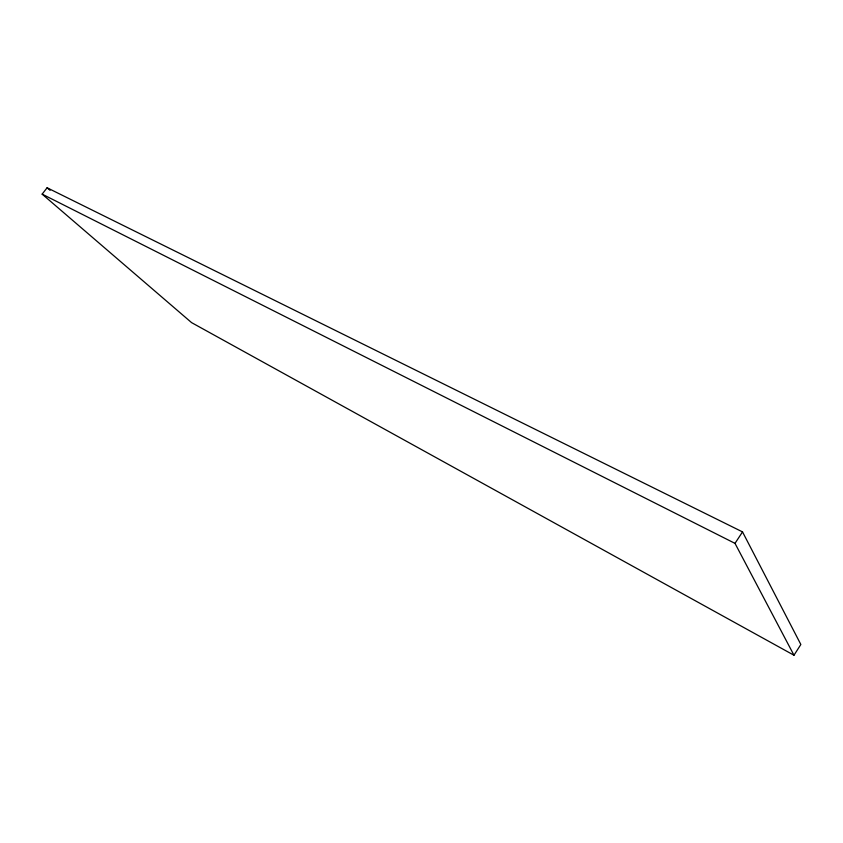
<?xml version="1.0" encoding="UTF-8"?>
<svg xmlns="http://www.w3.org/2000/svg" width="843" height="843" viewBox="0 0 843 843"><rect width="100%" height="100%" fill="white"/><g stroke="black" fill="none" stroke-linecap="round" stroke-linejoin="round"><path stroke-width="1.26" d="M793.98 655.232L800.85 644.495L742.525 531.901L47.103 187.768L42.15 194.132L191.582 322.627L793.98 655.232L735.001 543.366L42.15 194.132M735.001 543.366L742.525 531.901M47.103 187.768L50.095 190.339"/></g></svg>
